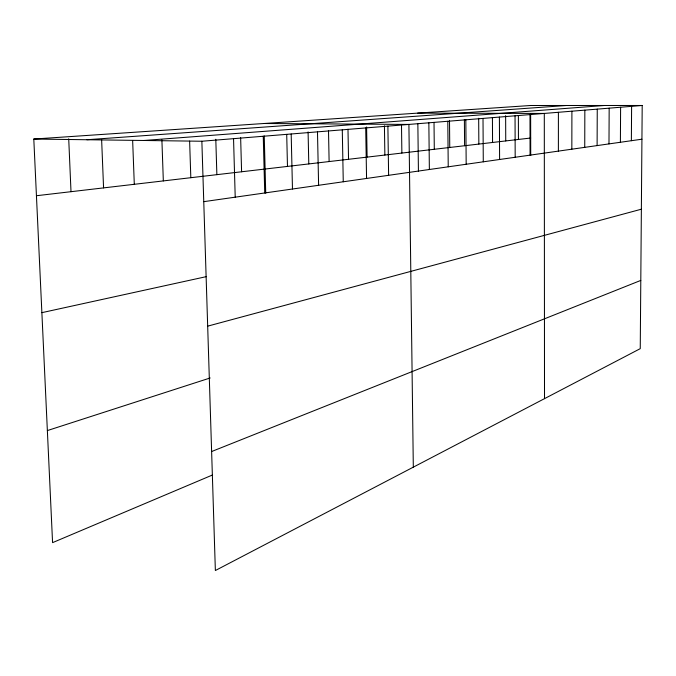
<?xml version="1.0" encoding="UTF-8"?>
<svg xmlns="http://www.w3.org/2000/svg" width="676" height="676" viewBox="0 0 676 676"><rect width="100%" height="100%" fill="white"/><g stroke="black" fill="none" stroke-linecap="round" stroke-linejoin="round"><path stroke-width="1.01" d="M558.384 151.111L558.401 112.284M571.837 149.193L571.904 111.194M584.74 147.351L584.841 110.137M597.111 145.594L597.254 109.132M608.983 143.895L609.169 108.168M620.399 142.273L620.61 107.239M631.367 140.709L631.612 106.343M642.2 105.481L640.248 348.655L215.365 570.519L201.862 141.242L642.2 105.481L530.618 105.498L33.8 139.045L52.576 542.642L212.247 475.093M211.622 451.534L640.797 280.413M47.362 430.578L210.177 377.969M207.676 326.153L641.372 209.205M41.878 312.658L206.476 276.602M203.763 201.659L641.93 139.205M36.436 195.727L530.685 138.022M143.988 140.481L604.479 105.49M86.9 139.738L566.556 105.49M417.726 113.12L544.298 113.433L544.51 398.646M263.927 123.505L408.904 124.426L413.315 467.158M33.8 139.045L201.862 141.242M68.715 138.766L71.005 191.688M101.628 139.712L103.572 187.894M132.657 140.692L134.296 184.303M161.894 139.881L163.33 180.914M189.626 141.098L190.818 177.703M233.541 138.665L235.214 197.172M215.796 139.273L216.869 174.661M240.639 137.549L241.594 171.772M264.248 135.918L265.727 193.243M263.26 136.256L264.73 192.964M286.709 134.389L287.477 166.423M308.087 131.904L308.788 163.93M291.187 133.983L292.471 189.01M317.483 131.854L318.607 185.292M342.284 129.834L343.264 181.776M328.502 130.536L329.119 161.556M347.988 129.243L348.537 159.291M366.595 126.978L367.102 157.119M365.716 127.933L366.561 178.456M387.889 126.133L388.615 175.312M384.424 125.82L384.864 155.049M417.852 123.404L418.427 171.476M401.493 124.722L401.874 153.063M434.017 122.373L434.296 149.278M428.846 122.804L429.37 169.499M449.506 120.362L449.751 147.469M447.799 121.266L448.23 166.811M465.832 119.804L466.178 164.251M464.387 119.441L464.589 145.737M492.424 117.463L492.559 142.475M483.01 118.41L483.281 161.817M478.676 118.292L478.845 144.072M505.64 115.621L505.741 140.938M499.395 117.075L499.598 159.485M530.635 113.889L530.719 155.488M529.992 114.59L530.077 155.142M518.374 115.647L518.441 139.45M515.044 115.807L515.18 157.271"/></g></svg>
